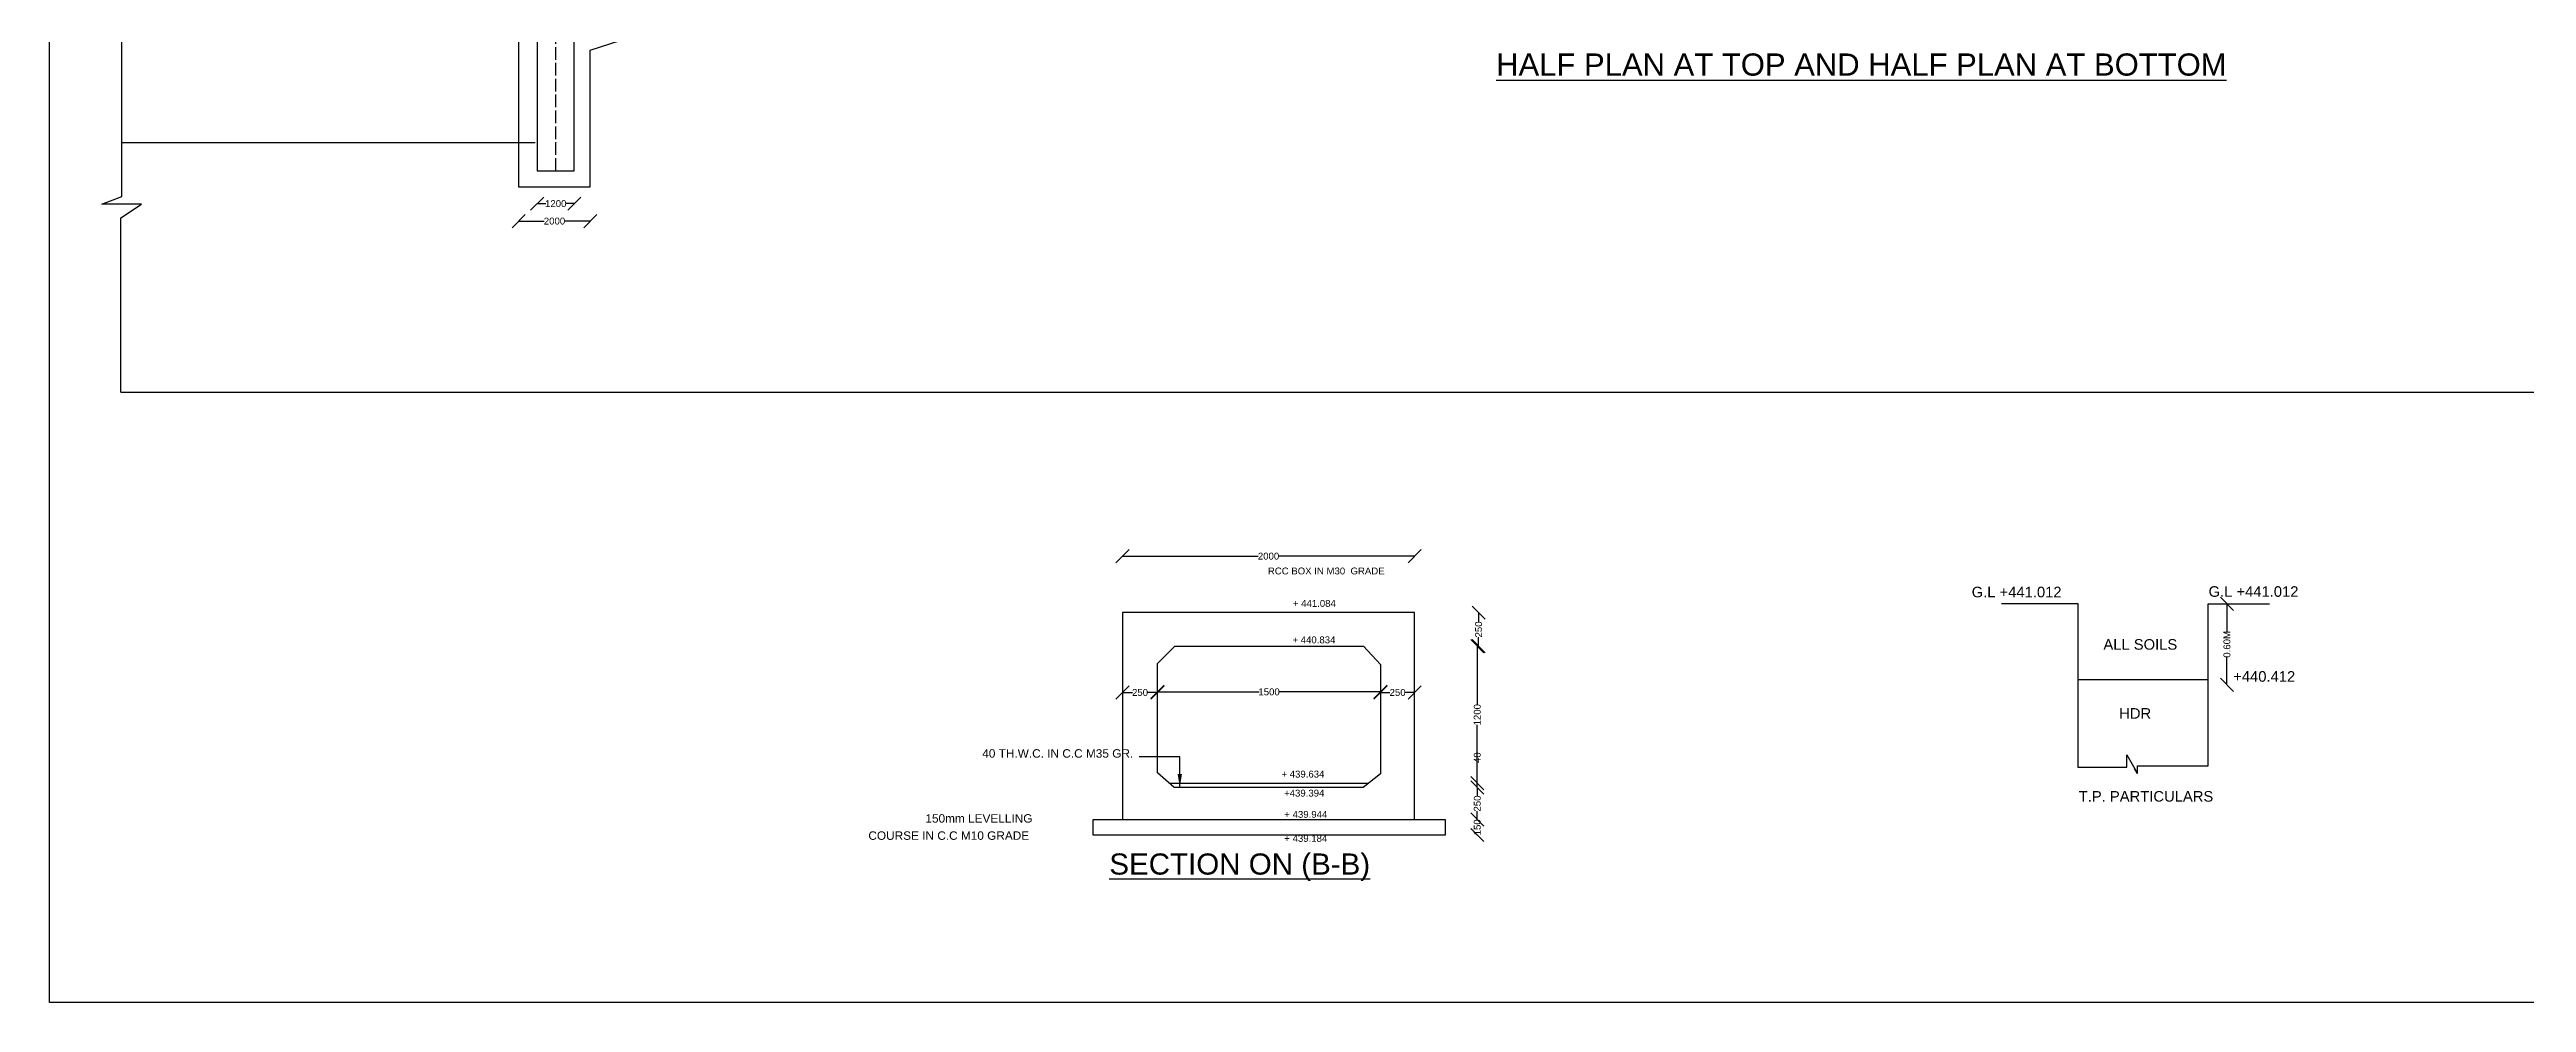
# Model space of a CAD drawing. Header units: millimetres. Extents: x 2933 to 10982, y 3497 to 8355.
# Drawn here: x 2933 to 7621, y 3497 to 5301 of the extents above; entities that cross this region are included whole.
import ezdxf

# ---------------------------------------------------------------- set-up
doc = ezdxf.new("R2010")
doc.units = ezdxf.units.MM
doc.header["$MEASUREMENT"] = 0
doc.linetypes.add('ACAD_ISO02W100', pattern=[15, 12, -3])
for name, color, linetype in [('DIMENSIONS', 7, 'Continuous'), ('DRAWING', 7, 'Continuous'), ('TEXT', 7, 'Continuous')]:
    doc.layers.add(name, color=color, linetype=linetype)
doc.styles.get("Standard").update_dxf_attribs({"font": 'arial.ttf', "height": 13})
doc.dimstyles.get("Standard").update_dxf_attribs({"dimtxt": 13, "dimasz": 25, "dimexe": 0.18, "dimexo": 0.0625, "dimgap": 0.09, "dimtad": 0, "dimdec": 0, "dimzin": 0, "dimdsep": 46, "dimtxsty": 'Standard', "dimblk": 'OBLIQUE', "dimcen": 0.09, "dimse1": 1, "dimse2": 1, "dimadec": 0, "dimazin": 0, "dimtfac": 1, "dimtdec": 0, "dimtofl": 0, "dimtmove": 0, "dimatfit": 3, "dimfxl": 1, "dimtolj": 1, "dimtzin": 0, "dimarcsym": 0})

# ---------------------------------------------------------------- blocks, each defined once
blk = doc.blocks.new('_Oblique')
at = {"color": 0, "linetype": 'ByBlock', "lineweight": -2}
blk.add_line((-0.5, -0.5), (0.5, 0.5), dxfattribs=at)
blk = doc.blocks.new('*D56')
at = {"layer": 'Defpoints', "color": 0}
for p in [(3856.3, 5071.1), (3926.5, 5071.1), (3926.5, 5008.8)]:
    blk.add_point(p, dxfattribs=at)
at = {"layer": 'DIMENSIONS', "color": 0, "lineweight": -2}
for p, q in [((3856.3, 5008.8), (3872.5, 5008.8)), ((3926.5, 5008.8), (3910.3, 5008.8))]:
    blk.add_line(p, q, dxfattribs=at)
at = {"layer": 'DIMENSIONS', "color": 0, "lineweight": -2, "xscale": 25, "yscale": 25, "zscale": 25, "rotation": 180}
blk.add_blockref('_Oblique', (3856.3, 5008.8), dxfattribs=at)
at = {"layer": 'DIMENSIONS', "color": 0, "lineweight": -2, "xscale": 25, "yscale": 25, "zscale": 25}
blk.add_blockref('_Oblique', (3926.5, 5008.8), dxfattribs=at)
at = {"layer": 'DIMENSIONS', "color": 0, "insert": (3891.4, 5008.8), "char_height": 13, "attachment_point": 5}
blk.add_mtext('\\A1;1200', dxfattribs=at)
blk = doc.blocks.new('*D57')
at = {"layer": 'Defpoints', "color": 0}
for p in [(3821.2, 5040.6), (3956.8, 5040.6), (3956.8, 4975.7)]:
    blk.add_point(p, dxfattribs=at)
at = {"layer": 'DIMENSIONS', "color": 0, "lineweight": -2}
for p, q in [((3821.2, 4975.7), (3869.4, 4975.7)), ((3956.8, 4975.7), (3908.6, 4975.7))]:
    blk.add_line(p, q, dxfattribs=at)
at = {"layer": 'DIMENSIONS', "color": 0, "lineweight": -2, "xscale": 25, "yscale": 25, "zscale": 25, "rotation": 180}
blk.add_blockref('_Oblique', (3821.2, 4975.7), dxfattribs=at)
at = {"layer": 'DIMENSIONS', "color": 0, "lineweight": -2, "xscale": 25, "yscale": 25, "zscale": 25}
blk.add_blockref('_Oblique', (3956.8, 4975.7), dxfattribs=at)
at = {"layer": 'DIMENSIONS', "color": 0, "insert": (3889, 4975.7), "char_height": 13, "attachment_point": 5}
blk.add_mtext('\\A1;2000', dxfattribs=at)
blk = doc.blocks.new('*D87')
at = {"layer": 'Defpoints', "color": 0}
for p in [(4963.8, 4083.6), (5030.2, 4083.5), (5030.2, 4083.5)]:
    blk.add_point(p, dxfattribs=at)
at = {"layer": 'DIMENSIONS', "color": 0, "lineweight": -2}
for p, q in [((4963.8, 4083.5), (4982.5, 4083.5)), ((5030.2, 4083.5), (5011.5, 4083.5))]:
    blk.add_line(p, q, dxfattribs=at)
at = {"layer": 'DIMENSIONS', "color": 0, "lineweight": -2, "xscale": 25, "yscale": 25, "zscale": 25, "rotation": 180}
blk.add_blockref('_Oblique', (4963.8, 4083.5), dxfattribs=at)
at = {"layer": 'DIMENSIONS', "color": 0, "lineweight": -2, "xscale": 25, "yscale": 25, "zscale": 25}
blk.add_blockref('_Oblique', (5030.2, 4083.5), dxfattribs=at)
at = {"layer": 'DIMENSIONS', "color": 0, "insert": (4997, 4083.5), "char_height": 13, "attachment_point": 5}
blk.add_mtext('\\A1;250', dxfattribs=at)
blk = doc.blocks.new('*D88')
at = {"layer": 'Defpoints', "color": 0}
for p in [(5030.2, 4083.5), (5452.1, 4084.6), (5452.1, 4083.5)]:
    blk.add_point(p, dxfattribs=at)
at = {"layer": 'DIMENSIONS', "color": 0, "lineweight": -2}
for p, q in [((5030.2, 4084.6), (5222.3, 4084.6)), ((5452.1, 4084.6), (5260, 4084.6))]:
    blk.add_line(p, q, dxfattribs=at)
at = {"layer": 'DIMENSIONS', "color": 0, "lineweight": -2, "xscale": 25, "yscale": 25, "zscale": 25, "rotation": 180}
blk.add_blockref('_Oblique', (5030.2, 4084.6), dxfattribs=at)
at = {"layer": 'DIMENSIONS', "color": 0, "lineweight": -2, "xscale": 25, "yscale": 25, "zscale": 25}
blk.add_blockref('_Oblique', (5452.1, 4084.6), dxfattribs=at)
at = {"layer": 'DIMENSIONS', "color": 0, "insert": (5241.2, 4084.6), "char_height": 13, "attachment_point": 5}
blk.add_mtext('\\A1;1500', dxfattribs=at)
blk = doc.blocks.new('*D89')
at = {"layer": 'Defpoints', "color": 0}
for p in [(5452.1, 4083.5), (5516.6, 4083.5), (5516.6, 4083.5)]:
    blk.add_point(p, dxfattribs=at)
at = {"layer": 'DIMENSIONS', "color": 0, "lineweight": -2}
for p, q in [((5452.1, 4083.5), (5469.8, 4083.5)), ((5516.6, 4083.5), (5498.9, 4083.5))]:
    blk.add_line(p, q, dxfattribs=at)
at = {"layer": 'DIMENSIONS', "color": 0, "lineweight": -2, "xscale": 25, "yscale": 25, "zscale": 25, "rotation": 180}
blk.add_blockref('_Oblique', (5452.1, 4083.5), dxfattribs=at)
at = {"layer": 'DIMENSIONS', "color": 0, "lineweight": -2, "xscale": 25, "yscale": 25, "zscale": 25}
blk.add_blockref('_Oblique', (5516.6, 4083.5), dxfattribs=at)
at = {"layer": 'DIMENSIONS', "color": 0, "insert": (5484.4, 4083.5), "char_height": 13, "attachment_point": 5}
blk.add_mtext('\\A1;250', dxfattribs=at)
blk = doc.blocks.new('*D90')
at = {"layer": 'Defpoints', "color": 0}
for p in [(5516.6, 4341.5), (4963.8, 4234.6), (5516.6, 4234.6)]:
    blk.add_point(p, dxfattribs=at)
at = {"layer": 'DIMENSIONS', "color": 0, "lineweight": -2}
for p, q in [((4963.8, 4341.5), (5220.6, 4341.5)), ((5516.6, 4341.5), (5259.8, 4341.5))]:
    blk.add_line(p, q, dxfattribs=at)
at = {"layer": 'DIMENSIONS', "color": 0, "lineweight": -2, "xscale": 25, "yscale": 25, "zscale": 25, "rotation": 180}
blk.add_blockref('_Oblique', (4963.8, 4341.5), dxfattribs=at)
at = {"layer": 'DIMENSIONS', "color": 0, "lineweight": -2, "xscale": 25, "yscale": 25, "zscale": 25}
blk.add_blockref('_Oblique', (5516.6, 4341.5), dxfattribs=at)
at = {"layer": 'DIMENSIONS', "color": 0, "insert": (5240.2, 4341.5), "char_height": 13, "attachment_point": 5}
blk.add_mtext('\\A1;2000', dxfattribs=at)
blk = doc.blocks.new('*D91')
at = {"layer": 'Defpoints', "color": 0}
for p in [(5516.6, 4234.6), (5419.8, 4171), (5637.7, 4171)]:
    blk.add_point(p, dxfattribs=at)
at = {"layer": 'DIMENSIONS', "color": 0, "lineweight": -2}
for p, q in [((5637.7, 4234.6), (5637.7, 4217.4)), ((5637.7, 4171), (5637.7, 4188.3))]:
    blk.add_line(p, q, dxfattribs=at)
at = {"layer": 'DIMENSIONS', "color": 0, "lineweight": -2, "xscale": 25, "yscale": 25, "zscale": 25}
for p, rotation in [((5637.7, 4234.6), 90), ((5637.7, 4171), 270)]:
    blk.add_blockref('_Oblique', p, dxfattribs=dict(at, rotation=rotation))
at = {"layer": 'DIMENSIONS', "color": 0, "insert": (5637.7, 4202.8), "char_height": 13, "attachment_point": 5, "rotation": 90}
blk.add_mtext('\\A1;250', dxfattribs=at)
blk = doc.blocks.new('*D92')
at = {"layer": 'Defpoints', "color": 0}
for p in [(5419.8, 4171), (5429.8, 3911.8), (5635.2, 3911.8)]:
    blk.add_point(p, dxfattribs=at)
at = {"layer": 'DIMENSIONS', "color": 0, "lineweight": -2}
for p, q in [((5635.2, 4171), (5635.2, 4060.3)), ((5635.2, 3911.8), (5635.2, 4022.5))]:
    blk.add_line(p, q, dxfattribs=at)
at = {"layer": 'DIMENSIONS', "color": 0, "lineweight": -2, "xscale": 25, "yscale": 25, "zscale": 25}
for p, rotation in [((5635.2, 4171), 90), ((5635.2, 3911.8), 270)]:
    blk.add_blockref('_Oblique', p, dxfattribs=dict(at, rotation=rotation))
at = {"layer": 'DIMENSIONS', "color": 0, "insert": (5635.2, 4041.4), "char_height": 13, "attachment_point": 5, "rotation": 90}
blk.add_mtext('\\A1;1200', dxfattribs=at)
blk = doc.blocks.new('*D93')
at = {"layer": 'Defpoints', "color": 0}
for p in [(5419.4, 3903.7), (5423.4, 3911.8), (5635.2, 3903.7)]:
    blk.add_point(p, dxfattribs=at)
at = {"layer": 'DIMENSIONS', "color": 0, "lineweight": -2}
for p, q in [((5635.2, 3911.8), (5635.2, 3950.5)), ((5635.2, 3903.7), (5635.2, 3911.8))]:
    blk.add_line(p, q, dxfattribs=at)
at = {"layer": 'DIMENSIONS', "color": 0, "lineweight": -2, "xscale": 25, "yscale": 25, "zscale": 25}
for p, rotation in [((5635.2, 3911.8), 90), ((5635.2, 3903.7), 270)]:
    blk.add_blockref('_Oblique', p, dxfattribs=dict(at, rotation=rotation))
at = {"layer": 'DIMENSIONS', "color": 0, "insert": (5635.2, 3960.1), "char_height": 13, "attachment_point": 5, "rotation": 90}
blk.add_mtext('\\A1;40', dxfattribs=at)
blk = doc.blocks.new('*D94')
at = {"layer": 'Defpoints', "color": 0}
for p in [(5419.4, 3903.7), (5423.5, 3843), (5635.2, 3843)]:
    blk.add_point(p, dxfattribs=at)
at = {"layer": 'DIMENSIONS', "color": 0, "lineweight": -2}
for p, q in [((5635.2, 3903.7), (5635.2, 3887.9)), ((5635.2, 3843), (5635.2, 3858.8))]:
    blk.add_line(p, q, dxfattribs=at)
at = {"layer": 'DIMENSIONS', "color": 0, "lineweight": -2, "xscale": 25, "yscale": 25, "zscale": 25}
for p, rotation in [((5635.2, 3903.7), 90), ((5635.2, 3843), 270)]:
    blk.add_blockref('_Oblique', p, dxfattribs=dict(at, rotation=rotation))
at = {"layer": 'DIMENSIONS', "color": 0, "insert": (5635.2, 3873.3), "char_height": 13, "attachment_point": 5, "rotation": 90}
blk.add_mtext('\\A1;250', dxfattribs=at)
blk = doc.blocks.new('*D95')
at = {"layer": 'Defpoints', "color": 0}
for p in [(5533, 3843), (5533, 3813.7), (5635.2, 3813.7)]:
    blk.add_point(p, dxfattribs=at)
at = {"layer": 'DIMENSIONS', "color": 0, "lineweight": -2}
for p, q in [((5635.2, 3843), (5635.2, 3842.2)), ((5635.2, 3813.7), (5635.2, 3814.5))]:
    blk.add_line(p, q, dxfattribs=at)
at = {"layer": 'DIMENSIONS', "color": 0, "lineweight": -2, "xscale": 25, "yscale": 25, "zscale": 25}
for p, rotation in [((5635.2, 3843), 90), ((5635.2, 3813.7), 270)]:
    blk.add_blockref('_Oblique', p, dxfattribs=dict(at, rotation=rotation))
at = {"layer": 'DIMENSIONS', "color": 0, "insert": (5635.2, 3828.3), "char_height": 13, "attachment_point": 5, "rotation": 90}
blk.add_mtext('\\A1;150', dxfattribs=at)
blk = doc.blocks.new('*D96')
at = {"layer": 'Defpoints', "color": 0}
for p in [(7018, 4251.2), (7018, 4097.9), (7053.8, 4097.9)]:
    blk.add_point(p, dxfattribs=at)
at = {"layer": 'DIMENSIONS', "color": 0, "lineweight": -2}
for p, q in [((7053.8, 4251.2), (7053.8, 4198.9)), ((7053.8, 4097.9), (7053.8, 4150.3))]:
    blk.add_line(p, q, dxfattribs=at)
at = {"layer": 'DIMENSIONS', "color": 0, "lineweight": -2, "xscale": 25, "yscale": 25, "zscale": 25}
for p, rotation in [((7053.8, 4251.2), 90), ((7053.8, 4097.9), 270)]:
    blk.add_blockref('_Oblique', p, dxfattribs=dict(at, rotation=rotation))
at = {"layer": 'DIMENSIONS', "color": 0, "insert": (7053.8, 4174.6), "char_height": 13, "attachment_point": 5, "rotation": 90}
blk.add_mtext('\\A1;0.60M', dxfattribs=at)

msp = doc.modelspace()

# ---------------------------------------------------------------- linework, layer by layer
at = {"layer": 'DIMENSIONS', "color": 0}
msp.add_lwpolyline([(10981.7, 3496.7), (2933.5, 3496.7), (2933.5, 8355.5), (10981.7, 8355.5)], close=True, dxfattribs=at)
at = {"layer": 'DRAWING', "color": 0}
for points in [[(3068.3, 4651.9), (3068.3, 4982.1), (3107.7, 5007.8), (3032.4, 5007.8), (3070.6, 5022.2), (3070.6, 6291.7), (3111, 6316.9), (3037.6, 6316.8), (3076, 6342), (3076, 6769.5), (5761.1, 6769.5), (5781.4, 6796.5), (5799, 6723.8), (5822.4, 6760.4), (8249.6, 6760.4)], [(3821.2, 5399.3), (3821.2, 5040.6), (3956.8, 5040.6), (3956.8, 5299.3), (4304.7, 5412.1), (4456.4, 5430.3), (4566.9, 5430.3), (4566.9, 5522.2), (8079.9, 5522.2), (8079.9, 5430.2), (8178.8, 5430.2), (8466.4, 5289.6), (8466.4, 5035.3), (8637.2, 5035.3), (8637.2, 5395.8), (8209.1, 5605.7), (8209.1, 5653.2)], [(3926.5, 5071.1), (3926.5, 5323.2), (4294.8, 5443.7), (4454, 5462.3), (4535.2, 5462.3), (4535.2, 5632.1)], [(3856.3, 5379.6), (3856.3, 5071.1), (3926.5, 5071.1)], [(3070.6, 5124.3), (3852.7, 5124.3)], [(9491.4, 4651.3), (3068.3, 4651.3)], [(6627.4, 4252.2), (6771.9, 4252.2), (6771.9, 3941.9), (6864.1, 3941.9), (6864.1, 3965.3), (6884.5, 3929.9), (6879, 3939.4)], [(6884.5, 3929.9), (6884.5, 3944.6), (7018, 3944.6), (7018, 4251.2), (7134.3, 4251.2)], [(5030.3, 4138.5), (5062.9, 4171), (5419.8, 4171), (5452.1, 4136.7), (5452.1, 3929.2), (5419.4, 3903.7), (5061.9, 3903.7), (5029.8, 3931.1), (5030.3, 4138.5)], [(6771.9, 4108.3), (7018, 4108.3)], [(5052.4, 3911.8), (5429.8, 3911.8)]]:
    msp.add_lwpolyline(points, dxfattribs=at)
at = {"layer": 'DRAWING', "color": 0, "linetype": 'ACAD_ISO02W100', "ltscale": 2}
msp.add_lwpolyline([(3891.4, 5071.1), (3891.4, 5345.6), (4437.6, 5524.1), (4477.9, 5524.1), (4479.8, 5730.3)], dxfattribs=at)
at = {"layer": 'DRAWING', "color": 0}
for points in [[(4963.8, 3843), (5516.6, 3843), (5516.6, 4234.6), (4963.8, 4234.6)], [(4908.4, 3843), (5574.3, 3843), (5574.3, 3813.7), (4908.4, 3813.7)]]:
    msp.add_lwpolyline(points, close=True, dxfattribs=at)

# ---------------------------------------------------------------- texts
at = {"layer": 'TEXT', "color": 0}
for s, height, p in [('%%UHALF PLAN AT TOP AND HALF PLAN AT BOTTOM', 42, (5670.9, 5251.1)), ('RCC BOX IN M30  GRADE', 13, (5238.9, 4307)), ('G.L +441.012', 20, (6570.7, 4263.6)), ('G.L +441.012', 20, (7019, 4264.6)), ('+ 441.084', 13, (5286.3, 4245.6)), ('+ 440.834', 13, (5285.4, 4176.6)), ('ALL SOILS', 20, (6820, 4164.5)), ('+440.412', 20, (7065.6, 4103.9)), ('HDR', 20, (6849.9, 4033.9)), ('40 TH.W.C. IN C.C M35 GR.', 16, (4698.5, 3960.1)), ('+ 439.634', 13, (5264.6, 3922.5)), ('+439.394', 13, (5269.6, 3886.5)), ('T.P. PARTICULARS', 20, (6773.3, 3876.9)), ('150mm LEVELLING', 16, (4590.9, 3837.1)), ('+ 439.944', 13, (5270.1, 3846.3)), ('COURSE IN C.C M10 GRADE', 16, (4483, 3804.6)), ('+ 439.184', 13, (5270.1, 3800.8)), ('%%USECTION ON (B-B)', 40, (4938.9, 3738.8))]:
    msp.add_text(s, height=height, dxfattribs=at).set_placement(p)

# ---------------------------------------------------------------- dimensions: what is measured, and where the dimension line sits
at = {"layer": 'DIMENSIONS', "color": 0}
for base, p1, p2, text, picture, middle in [((3926.5, 5008.8), (3856.3, 5071.1), (3926.5, 5071.1), '1200', '*D56', (3891.4, 5008.8)), ((3956.8, 4975.7), (3821.2, 5040.6), (3956.8, 5040.6), '2000', '*D57', (3889, 4975.7)), ((5516.6, 4341.5), (4963.8, 4234.6), (5516.6, 4234.6), '2000', '*D90', (5240.2, 4341.5)), ((5030.2, 4083.5), (4963.8, 4083.6), (5030.2, 4083.5), '250', '*D87', (4997, 4083.5)), ((5452.1, 4084.6), (5030.2, 4083.5), (5452.1, 4083.5), '1500', '*D88', (5241.2, 4084.6)), ((5516.6, 4083.5), (5452.1, 4083.5), (5516.6, 4083.5), '250', '*D89', (5484.4, 4083.5))]:
    dim = msp.add_linear_dim(base=base, p1=p1, p2=p2, text=text, dimstyle='Standard', dxfattribs=at)
    dim.commit()
    dim.dimension.update_dxf_attribs({"geometry": picture, "text_midpoint": middle})
for base, p1, p2, text, picture, middle in [((5637.7, 4171), (5516.6, 4234.6), (5419.8, 4171), '250', '*D91', (5637.7, 4202.8)), ((7053.8, 4097.9), (7018, 4251.2), (7018, 4097.9), '0.60M', '*D96', (7053.8, 4174.6)), ((5635.2, 3911.8), (5419.8, 4171), (5429.8, 3911.8), '1200', '*D92', (5635.2, 4041.4)), ((5635.2, 3843), (5419.4, 3903.7), (5423.5, 3843), '250', '*D94', (5635.2, 3873.3)), ((5635.2, 3813.7), (5533, 3843), (5533, 3813.7), '150', '*D95', (5635.2, 3828.3))]:
    dim = msp.add_linear_dim(base=base, p1=p1, p2=p2, angle=90, text=text, dimstyle='Standard', dxfattribs=at)
    dim.commit()
    dim.dimension.update_dxf_attribs({"geometry": picture, "text_midpoint": middle})
dim = msp.add_linear_dim(base=(5635.2, 3903.7), p1=(5423.4, 3911.8), p2=(5419.4, 3903.7), angle=90, text='40', dimstyle='Standard', dxfattribs=at)
dim.commit()
dim.dimension.update_dxf_attribs({"geometry": '*D93', "text_midpoint": (5635.2, 3960.1), "dimtype": 160})

# ---------------------------------------------------------------- leaders
msp.add_leader([(5072.3, 3904.1), (5072.3, 3961.8), (4995.1, 3961.8)], dimstyle='Standard', override={"dimgap": 0.09, "dimtad": 0}, dxfattribs=at)

doc.saveas('drawing.dxf')
